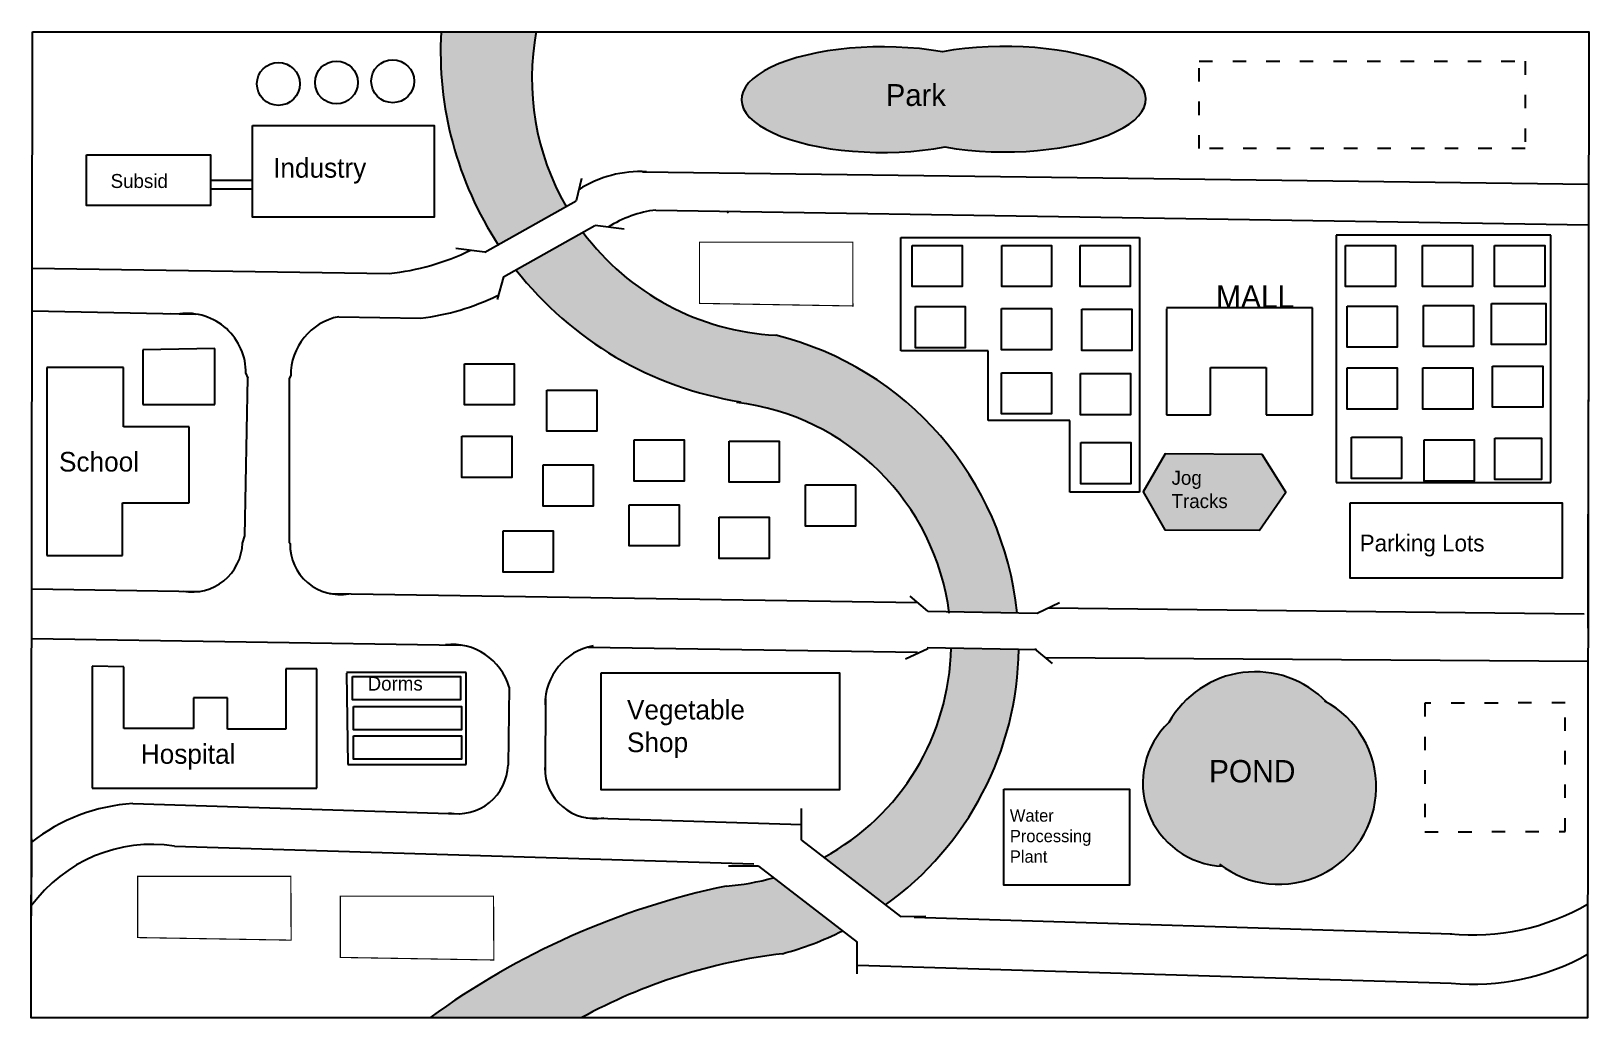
# Model space of a CAD drawing. Header units: millimetres. Extents: x 216 to 494, y 81 to 258.
import ezdxf

# ---------------------------------------------------------------- set-up
doc = ezdxf.new("R2010")
doc.units = ezdxf.units.MM
doc.linetypes.add('ACAD_ISO03W100', pattern=[30, 12, -18])
doc.layers.add('Layer1', color=7, linetype='ACAD_ISO03W100')

msp = doc.modelspace()

# ---------------------------------------------------------------- hatches: boundary and pattern name
h = msp.add_hatch(color=256)
h.dxf.hatch_style = 1
h.set_gradient(color1=(16, 86, 137), color2=(122, 175, 223), tint=1, name='INVCYLINDER')
h.paths.add_polyline_path([(306.08, 257.57), (289.11, 257.57, 0.159084), (299.3, 219.5), (311.44, 226.32), (311.44, 226.32, -0.177714)])
h.paths.add_polyline_path([(314.44, 221.75), (302.49, 215.04, 0.189653), (342.54, 191.43), (342.48, 191.23, -0.338009), (379.88, 153.94), (392.04, 153.71, 0.316674), (348.91, 203.3, -0.222997)])
h.paths.add_polyline_path([(447.36, 137.7, 0.50436), (419.18, 134.1, 0.661643), (428.7, 108.39, 1.054711)])
h.paths.add_polyline_path([(425.32, 122.37), (441.99, 122.37), (441.99, 128.37), (425.32, 128.37)], flags=24)
h = msp.add_hatch(color=256)
h.dxf.hatch_style = 1
h.set_gradient(color1=(19, 155, 72), color2=(88, 186, 72), tint=1, name='INVCYLINDER')
edge = h.paths.add_edge_path()
edge.add_ellipse((389.84, 245.52), major_axis=(-25.2, 0), ratio=0.374588, start_angle=64.9353, end_angle=296.2867)
edge.add_line((378.68, 253.99), (378.68, 253.99))
edge.add_ellipse((367.97, 245.44), major_axis=(-25.2, 0), ratio=0.374588, start_angle=244.8674, end_angle=244.872)
edge.add_ellipse((367.97, 245.44), major_axis=(-25.2, 0), ratio=0.374588, start_angle=244.872, end_angle=476.2912)
edge.add_ellipse((367.97, 245.44), major_axis=(-25.2, 0), ratio=0.374588, start_angle=476.2912, end_angle=476.3608)
edge.add_line((379.16, 236.98), (379.16, 236.97))
h.paths.add_polyline_path([(435.85, 182.02), (418.5, 182.1), (414.55, 175.34), (418.43, 168.53), (435.34, 168.47), (440.06, 175.26)])
h.paths.add_polyline_path([(367.61, 243.34), (383.86, 243.34), (383.86, 249.19), (367.61, 249.19)], flags=24)
h.paths.add_polyline_path([(419.01, 171.79), (434.43, 171.79), (434.43, 179.71), (419.01, 179.71)], flags=24)
h = msp.add_hatch(color=256)
h.dxf.hatch_style = 1
h.set_gradient(color1=(173, 221, 247), color2=(122, 175, 223), tint=1, name='CURVED')
h.paths.add_polyline_path([(392.34, 147.17), (380.22, 147.4, -0.270533), (357.48, 109.96), (368.51, 101.46, 0.238554)])
h.paths.add_polyline_path([(350.08, 92.73, 0.050509), (360.84, 96.83), (348.51, 106.33, -0.049691), (340.03, 104.84, 0.105638), (287.08, 81.28), (314.13, 81.28, -0.096364)])
h = msp.add_hatch(color=256)
h.dxf.hatch_style = 1
h.set_gradient(color1=(16, 86, 137), color2=(16, 86, 137), tint=1, name='INVCYLINDER')
h.paths.add_polyline_path([(447.36, 137.7, 0.50436), (419.18, 134.1, 0.661643), (428.7, 108.39, 1.054711)])
h.paths.add_polyline_path([(425.32, 122.37), (441.99, 122.37), (441.99, 128.37), (425.32, 128.37)], flags=24)

# ---------------------------------------------------------------- linework, layer by layer
for p, q in [((378.68, 253.99), (378.68, 253.99)), ((379.17, 236.99), (379.16, 236.96)), ((247.88, 231.05), (255.38, 231.05)), ((314.18, 231.34), (313.26, 227.34)), ((325.12, 232.55), (494.16, 230.3)), ((325.83, 232.54), (325.83, 232.54)), ((247.88, 229.48), (255.38, 229.48)), ((296.93, 218.17), (313.26, 227.34)), ((311.44, 226.32), (311.44, 226.32)), ((327.5, 225.7), (494.15, 223.04)), ((327.5, 225.7), (327.5, 225.7)), ((300.23, 213.77), (316.55, 222.94)), ((321.8, 222.29), (316.61, 222.95)), ((371.25, 200.54), (371.25, 220.8)), ((371.25, 220.8), (383.5, 220.8)), ((371.67, 220.8), (413.91, 220.8)), ((413.91, 220.8), (413.91, 175.23)), ((487.41, 221.18), (449.05, 221.18)), ((449.05, 221.18), (449.05, 216.29)), ((449.05, 220.36), (449.05, 176.96)), ((487.41, 176.96), (487.41, 221.18)), ((296.93, 218.17), (291.74, 218.83)), ((299.28, 219.46), (299.34, 219.5)), ((216.04, 215.33), (279.84, 214.35)), ((300.23, 213.77), (299.13, 209.68)), ((216.03, 207.65), (245.23, 207.1)), ((240.82, 207.19), (245.23, 207.1)), ((270.81, 206.62), (285.48, 206.35)), ((444.85, 208.19), (418.71, 208.19)), ((418.71, 208.05), (418.71, 189.11)), ((444.85, 189.11), (444.85, 208.19)), ((248.66, 200.95), (235.83, 200.71)), ((235.83, 200.71), (235.83, 190.91)), ((248.66, 190.91), (248.66, 200.95)), ((386.88, 200.54), (371.25, 200.54)), ((386.88, 188.1), (386.88, 200.54)), ((218.64, 197.57), (218.64, 163.95)), ((232.32, 197.57), (218.64, 197.57)), ((232.32, 186.92), (232.32, 197.57)), ((254.03, 167.47), (254.56, 195.71)), ((254.16, 196.61), (254.58, 195.66)), ((262.28, 196.15), (261.93, 195.54)), ((261.96, 195.59), (261.96, 166.24)), ((426.61, 189.11), (426.61, 197.57)), ((426.61, 197.57), (436.52, 197.57)), ((436.52, 197.57), (436.52, 189.11)), ((235.83, 190.91), (248.66, 190.91)), ((342.56, 191.49), (342.48, 191.21)), ((494.11, 191.74), (494.05, 150.94)), ((244.06, 186.92), (232.32, 186.92)), ((244.06, 173.38), (244.06, 186.92)), ((401.45, 188.1), (386.88, 188.1)), ((401.45, 175.23), (401.45, 188.1)), ((418.71, 189.11), (426.61, 189.11)), ((436.52, 189.11), (444.85, 189.11)), ((449.05, 176.96), (487.41, 176.96)), ((232.2, 163.95), (232.2, 173.38)), ((232.2, 173.38), (244.06, 173.38)), ((413.91, 175.23), (401.45, 175.23)), ((253.61, 166.14), (254.03, 167.47)), ((254, 167.47), (254.04, 167.49)), ((262.12, 166.04), (261.95, 166.25)), ((218.64, 163.95), (232.2, 163.95)), ((215.96, 157.98), (245.97, 157.52)), ((269.14, 157.16), (374.25, 155.54)), ((376.08, 154.01), (372.91, 156.66)), ((376.08, 154.01), (395.64, 153.64)), ((395.64, 153.64), (399.63, 155.51)), ((397.64, 154.57), (493.35, 153.53)), ((215.94, 149.11), (292.59, 147.93)), ((315.36, 147.57), (374.23, 146.67)), ((372.08, 145.46), (376.08, 147.33)), ((375.99, 147.48), (395.55, 147.11)), ((398.35, 144.63), (395.18, 147.28)), ((397.18, 145.69), (494.08, 145.07)), ((226.76, 144.15), (226.76, 122.35)), ((232.39, 144.03), (226.76, 144.15)), ((232.39, 133.01), (232.39, 144.03)), ((266.89, 143.68), (261.37, 143.68)), ((261.37, 143.68), (261.37, 132.89)), ((266.89, 122.35), (266.89, 143.68)), ((293.58, 143.03), (272.19, 143.03)), ((272.19, 143.03), (272.19, 143.03)), ((272.19, 142.9), (272.44, 126.55)), ((293.58, 126.55), (293.58, 143.03)), ((301.27, 140.37), (301.06, 126.48)), ((250.93, 138.52), (244.83, 138.52)), ((244.83, 138.52), (244.83, 133.01)), ((250.93, 132.89), (250.93, 138.52)), ((307.74, 138.4), (307.68, 125.06)), ((244.83, 133.01), (232.39, 133.01)), ((261.37, 132.89), (250.93, 132.89)), ((272.44, 126.55), (293.58, 126.55)), ((226.76, 122.35), (266.89, 122.35)), ((234.03, 119.57), (292.36, 117.76)), ((315.03, 117.06), (353.52, 115.87)), ((353.52, 113.02), (353.52, 118.7)), ((215.89, 113.27), (215.87, 99.54)), ((241.49, 111.99), (344.97, 108.82)), ((353.52, 113.02), (371.17, 99.41)), ((345.82, 108.4), (340.49, 108.4)), ((345.82, 108.4), (363.47, 94.8)), ((371.17, 99.41), (375.75, 99.46)), ((373.66, 99.3), (469.69, 96.28)), ((363.47, 89.12), (363.47, 94.8)), ((363.57, 90.7), (469.62, 87.49))]:
    msp.add_line(p, q)
for points in [[(216.1, 257.57), (494.2, 257.57), (493.95, 81.28), (215.85, 81.28)], [(255.38, 240.81), (287.85, 240.81), (287.85, 224.42), (255.38, 224.42)], [(225.71, 235.58), (247.88, 235.58), (247.88, 226.52), (225.71, 226.52)], [(373.29, 219.37), (382.22, 219.37), (382.22, 212.01), (373.29, 212.01)], [(389.28, 219.37), (398.21, 219.37), (398.21, 212.01), (389.28, 212.01)], [(403.31, 219.37), (412.24, 219.37), (412.24, 212.01), (403.31, 212.01)], [(450.72, 219.37), (459.65, 219.37), (459.65, 212.01), (450.72, 212.01)], [(464.47, 219.37), (473.4, 219.37), (473.4, 212.01), (464.47, 212.01)], [(477.37, 219.37), (486.31, 219.37), (486.31, 212.01), (477.37, 212.01)], [(476.8, 209), (486.49, 209), (486.49, 201.64), (476.8, 201.64)], [(373.85, 208.44), (382.78, 208.44), (382.78, 201.08), (373.85, 201.08)], [(389.26, 208.09), (398.19, 208.09), (398.19, 200.73), (389.26, 200.73)], [(403.62, 207.95), (412.55, 207.95), (412.55, 200.59), (403.62, 200.59)], [(451.03, 208.52), (459.96, 208.52), (459.96, 201.16), (451.03, 201.16)], [(464.68, 208.66), (473.61, 208.66), (473.61, 201.3), (464.68, 201.3)], [(293.26, 198.21), (302.19, 198.21), (302.19, 190.85), (293.26, 190.85)], [(477, 197.79), (485.98, 197.79), (485.98, 190.43), (477, 190.43)], [(389.26, 196.61), (398.19, 196.61), (398.19, 189.25), (389.26, 189.25)], [(403.34, 196.47), (412.27, 196.47), (412.27, 189.11), (403.34, 189.11)], [(451.03, 197.47), (459.96, 197.47), (459.96, 190.11), (451.03, 190.11)], [(464.53, 197.47), (473.47, 197.47), (473.47, 190.11), (464.53, 190.11)], [(308, 193.52), (316.93, 193.52), (316.93, 186.16), (308, 186.16)], [(292.81, 185.27), (301.74, 185.27), (301.74, 177.91), (292.81, 177.91)], [(323.63, 184.6), (332.56, 184.6), (332.56, 177.24), (323.63, 177.24)], [(340.6, 184.38), (349.53, 184.38), (349.53, 177.02), (340.6, 177.02)], [(403.42, 184.12), (412.36, 184.12), (412.36, 176.76), (403.42, 176.76)], [(451.8, 185.09), (460.73, 185.09), (460.73, 177.73), (451.8, 177.73)], [(464.8, 184.61), (473.73, 184.61), (473.73, 177.24), (464.8, 177.24)], [(477.41, 184.9), (485.77, 184.9), (485.77, 177.54), (477.41, 177.54)], [(435.85, 182.02), (418.5, 182.1), (414.55, 175.34), (418.43, 168.53), (435.34, 168.47), (440.06, 175.26)], [(307.33, 180.14), (316.26, 180.14), (316.26, 172.78), (307.33, 172.78)], [(354.22, 176.57), (363.15, 176.57), (363.15, 169.21), (354.22, 169.21)], [(322.73, 173), (331.67, 173), (331.67, 165.64), (322.73, 165.64)], [(451.56, 173.34), (489.44, 173.34), (489.44, 159.89), (451.56, 159.89)], [(338.81, 170.77), (347.74, 170.77), (347.74, 163.41), (338.81, 163.41)], [(300.18, 168.32), (309.11, 168.32), (309.11, 160.96), (300.18, 160.96)], [(273.29, 142.29), (292.6, 142.29), (292.6, 138.14), (273.29, 138.14)], [(317.73, 142.97), (360.29, 142.97), (360.29, 122.05), (317.73, 122.05)], [(273.42, 136.92), (292.72, 136.92), (292.72, 132.77), (273.42, 132.77)], [(273.42, 131.68), (292.72, 131.68), (292.72, 127.53), (273.42, 127.53)], [(389.67, 122.17), (412.1, 122.17), (412.1, 104.97), (389.67, 104.97)]]:
    msp.add_lwpolyline(points, close=True)
for centre in [(260.02, 248.24), (270.4, 248.51), (280.45, 248.72)]:
    msp.add_circle(centre, 3.83)
for centre, radius, start, end in [((352.51, 254.14), 63.5, 176.9079, 213.0869), ((351.33, 249.25), 46.01, 169.4343, 209.8872), ((324.72, 212.23), 20.34, 86.8771, 122.7446), ((329.95, 205.51), 20.34, 96.913, 122.7446), ((324.72, 212.23), 20.34, 39.3886, 40.7096), ((351.33, 249.25), 46.01, 216.6961, 266.9806), ((275.19, 257.96), 43.86, 276.0836, 295.881), ((352.51, 254.14), 63.5, 218.0138, 261.0215), ((280.01, 249.86), 43.86, 277.1662, 295.881), ((243.62, 196.63), 10.6, 359.1873, 96.5617), ((272.84, 196.22), 10.6, 101.0542, 180.7821), ((335.25, 147.87), 57.09, 5.8719, 76.1585), ((336.75, 148.09), 43.52, 7.3046, 83.1825), ((244.63, 166.4), 8.98, 259.6432, 358.347), ((271.02, 165.87), 8.91, 178.8286, 280.3943), ((291.09, 137.43), 10.6, 16.0927, 96.5617), ((318.29, 137.39), 10.6, 101.0542, 180.7821), ((336.79, 148.16), 43.44, 298.4459, 358.9979), ((335.25, 147.87), 57.09, 305.6302, 359.2997), ((434.6, 125.49), 17.66, 43.7524, 150.9002), ((438.81, 122.55), 17.4, 232.4209, 61.9894), ((429.4, 123.27), 14.9, 133.3315, 267.5273), ((292.09, 126.74), 8.98, 259.6432, 358.347), ((316.55, 125.83), 8.91, 178.8286, 280.3943), ((235.91, 87.38), 32.25, 93.3518, 128.3763), ((237.52, 85.47), 26.82, 81.4891, 143.8269), ((336.79, 148.16), 43.44, 274.2753, 285.6544), ((368.7, -30.84), 138.68, 101.931, 126.0519), ((473.46, 137.31), 41.2, 264.3661, 299.871), ((335.25, 147.87), 57.09, 285.0595, 296.6254), ((361.56, -5.4), 98.8, 96.6683, 118.6853), ((473.67, 128.5), 41.2, 264.3661, 299.5132)]:
    msp.add_arc(centre, radius, start, end)
for centre, start_param, end_param in [((367.97, 245.44), 4.273743, 8.314064), ((389.84, 245.52), 1.13223, 5.171257)]:
    msp.add_ellipse(centre, major_axis=(-25.2, 0), ratio=0.374588, start_param=start_param, end_param=end_param)
at = {"layer": 'Layer1', "ltscale": 0.2}
for points in [[(424.56, 252.29), (482.84, 252.29), (482.84, 236.68), (424.56, 236.68)], [(489.98, 137.59), (464.87, 137.54), (464.87, 114.54), (489.98, 114.59)]]:
    msp.add_lwpolyline(points, close=True, dxfattribs=at)
at = {"layer": 'Layer1', "ltscale": 0.2, "const_width": 0.2}
for points in [[(335.29, 219.95), (362.66, 219.95), (362.7, 208.55), (335.29, 209.01)], [(234.89, 106.57), (262.26, 106.57), (262.3, 95.17), (234.89, 95.63)], [(271.1, 103.02), (298.48, 103.02), (298.52, 91.62), (271.1, 92.08)]]:
    msp.add_lwpolyline(points, close=True, dxfattribs=at)

# ---------------------------------------------------------------- texts
at = {"attachment_point": 1}
for s, width, heights, insert, char_height in [('Park', 27.446, [0], (368.58, 248.21), 3.9), ('Industry', 24.4236, [0], (259.08, 234.98), 3.5), ('Subsid', 14.5035, [0], (230.05, 232.14), 2.5), ('  MALL', 18.804, [12.95], (424.61, 212.21), 4), ('School', 18.2798, [0], (220.82, 182.45), 3.5), ('Jog\\PTracks', 16.3823, [0], (419.64, 179.08), 2.5), ('Parking Lots', 33.9478, [0], (453.25, 167.66), 3), ('Dorms', 12.5843, [0], (275.98, 142.29), 2.5), ('Vegetable \\PShop', 35.3466, [0], (322.32, 138.12), 3.5), ('Hospital', 20.065, [0], (235.44, 130.2), 3.5), ('POND', 20.1366, [0], (426.32, 127.37), 4), ('Water\\PProcessing\\PPlant', 20.493, [0], (390.74, 118.55), 2.2)]:
    msp.add_mtext_dynamic_manual_height_columns(s, width=width, gutter_width=12.5, heights=heights, dxfattribs=dict(at, insert=insert, char_height=char_height))

doc.saveas('drawing.dxf')
